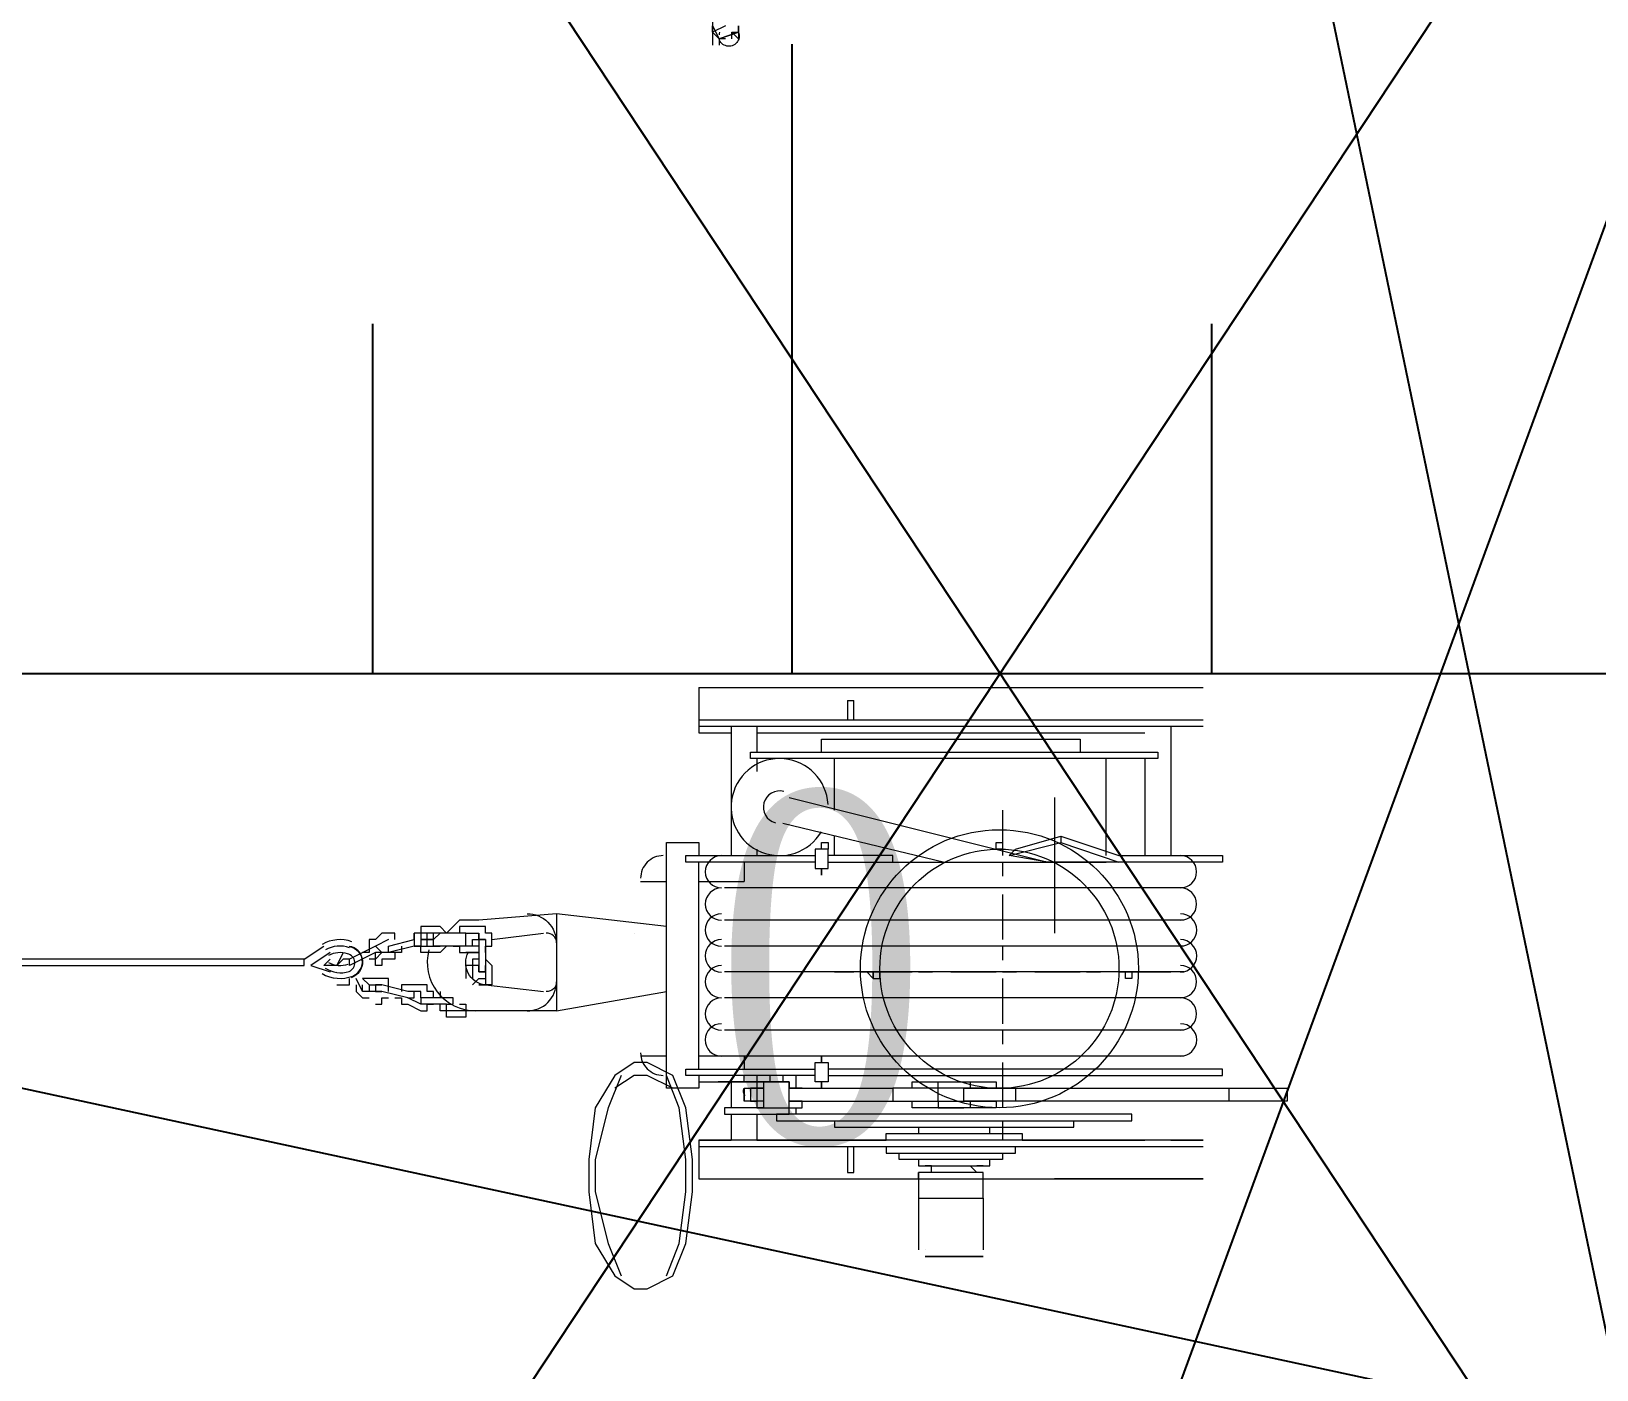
# Model space of a CAD drawing. Header units: millimetres. Extents: x -4 to 3776, y -4 to 4079.
# Drawn here: x 32.93 to 44.13, y 213.39 to 222.97 of the extents above; entities that cross this region are included whole.
import ezdxf
from ezdxf import colors
from ezdxf.entities.mleader import LeaderData, LeaderLine
from ezdxf.math import Vec2, Vec3

# ---------------------------------------------------------------- set-up
doc = ezdxf.new("R2010")
doc.units = ezdxf.units.MM
doc.linetypes.add('ACAD_ISO04W100', pattern=[30, 24, -3, 0, -3])
doc.linetypes.add('PDF_IMPORT', pattern=[1, 0.8, -0.2])
for name, color, linetype in [('BK_kedu', 255, 'Continuous'), ('PDF_0', 7, 'Continuous'), ('PDF_Back', 7, 'Continuous'), ('PDF_frame', 7, 'Continuous'), ('PDF_K1-CEN', 7, 'Continuous'), ('PDF_Layer1', 7, 'Continuous'), ('PDF_Layer3', 7, 'Continuous'), ('PDF_layer4', 7, 'Continuous'), ('PDF_ROTATEDREFERENCEFRAME', 7, 'Continuous'), ('PDF_SHAPE_L', 7, 'Continuous'), ('PDF_TEXT', 7, 'Continuous'), ('PDF_图层3', 7, 'Continuous'), ('ROTATEDREFERENCEFRAME', 7, 'Continuous')]:
    doc.layers.add(name, color=color, linetype=linetype)
doc.layers.add('刻度', color=3, linetype='ACAD_ISO04W100', lineweight=13)
doc.styles.add('ROMANC', font='ROMANC.shx', dxfattribs={"width": 0.8, "bigfont": 'HZDX.shx'})
doc.styles.get("Standard").update_dxf_attribs({"font": 'arial.ttf'})

# ---------------------------------------------------------------- blocks, each defined once
blk = doc.blocks.new('*U372')
at = {"color": 4, "lineweight": 25}
for p, q in [((0, 0), (0, 4.5)), ((3, 0), (3, 2.5)), ((0, 0), (3, 0)), ((3, 0), (6, 0))]:
    blk.add_line(p, q, dxfattribs=at)

msp = doc.modelspace()

# ---------------------------------------------------------------- linework, layer by layer
at = {"color": 4, "lineweight": 25}
for p, q in [((28.872, 201.769), (61.872, 251.644)), ((52.325, 243.753), (36.384, 200.336)), ((48.706, 192), (38.714, 239.974)), ((28.872, 234.98), (61.872, 185.105)), ((29.011, 216.239), (48.967, 211.936))]:
    msp.add_line(p, q, dxfattribs=at)
at = {"layer": 'PDF_0', "lineweight": 0}
for points in [[(39.877, 217.395), (39.877, 217.256), (39.877, 217.21), (39.877, 217.071)], [(39.877, 216.794), (39.877, 216.655), (39.877, 216.609), (39.877, 216.47)], [(37.473, 216.563), (36.687, 216.655), (36.687, 215.961), (37.473, 216.1)], [(28.919, 216.285), (34.698, 216.285), (34.883, 216.285), (34.883, 216.331), (35.022, 216.424)], [(34.883, 216.331), (34.698, 216.331), (28.919, 216.331)], [(34.698, 216.285), (34.698, 216.285)], [(35.068, 216.378), (34.93, 216.285), (35.068, 216.239)], [(35.068, 216.285), (35.022, 216.285), (35.068, 216.331)], [(38.675, 216.239), (38.814, 216.239)], [(38.86, 216.239), (38.906, 216.239), (39.045, 216.239), (39.091, 216.239), (39.23, 216.239)], [(39.507, 216.239), (39.646, 216.239), (39.692, 216.239), (39.831, 216.239)], [(39.877, 216.193), (39.877, 216.054), (39.877, 216.008), (39.877, 215.869)], [(40.108, 216.239), (40.247, 216.239), (40.293, 216.239), (40.432, 216.239)], [(40.709, 216.239), (40.848, 216.239), (40.894, 216.239), (41.079, 216.239)], [(39.877, 215.592), (39.877, 215.453), (39.877, 215.407), (39.877, 215.268)], [(39.877, 215.222), (39.877, 215.222)], [(39.877, 215.175), (39.877, 215.037)]]:
    msp.add_lwpolyline(points, dxfattribs=at)
at = {"layer": 'PDF_0', "linetype": 'PDF_IMPORT', "lineweight": 0, "ltscale": 0.092477}
for points in [[(39.877, 217.025), (39.877, 216.84)], [(39.877, 216.424), (39.877, 216.239), (40.062, 216.239)], [(39.276, 216.239), (39.461, 216.239)], [(40.478, 216.239), (40.663, 216.239)], [(39.877, 215.823), (39.877, 215.638)]]:
    msp.add_lwpolyline(points, dxfattribs=at)
at = {"layer": 'PDF_0', "lineweight": 0}
for points in [[(35.01, 216.227, 0.227217), (35.229, 216.21, 0.768252), (35.204, 216.422, -0.787421), (35.218, 216.198)], [(35.033, 216.267, 0.227196), (35.203, 216.242, 0.750704), (35.191, 216.368, 0.218386), (35.057, 216.356)]]:
    msp.add_lwpolyline(points, format="xyb", dxfattribs=at)
for radius in [0.994, 0.855, 0.855]:
    msp.add_circle((39.854, 216.262), radius, dxfattribs=at)
for centre, radius, start, end in [((35.138, 216.216), 0.254, 70.5654, 119.8436), ((35.138, 216.216), 0.208, 70.5658, 119.8443), ((35.138, 216.447), 0.162, 239.8834, 291.0829)]:
    msp.add_arc(centre, radius, start, end, dxfattribs=at)
at = {"layer": 'PDF_Back', "lineweight": 0}
for points in [[(39.877, 217.164), (39.877, 217.117), (39.831, 217.117), (39.831, 217.164)], [(39.877, 217.164), (39.877, 217.117), (39.831, 217.117), (39.831, 217.164)], [(38.952, 216.239), (38.906, 216.239), (38.952, 216.193), (38.999, 216.193), (38.999, 216.239)], [(38.999, 216.239), (38.952, 216.239), (38.906, 216.239), (38.952, 216.239), (38.952, 216.193), (38.952, 216.239)], [(40.802, 216.239), (40.802, 216.193), (40.756, 216.193), (40.756, 216.239)], [(40.802, 216.239), (40.802, 216.193), (40.756, 216.193), (40.756, 216.239)]]:
    msp.add_lwpolyline(points, close=True, dxfattribs=at)
for points in [[(39.877, 217.164), (39.877, 217.164)], [(38.999, 216.239), (38.999, 216.239)], [(40.802, 216.239), (40.802, 216.239)], [(40.802, 216.239), (40.802, 216.239)]]:
    msp.add_lwpolyline(points, dxfattribs=at)
at = {"layer": 'PDF_frame', "lineweight": 0}
msp.add_lwpolyline([(40.247, 217.487), (40.247, 216.516)], dxfattribs=at)
at = {"layer": 'PDF_K1-CEN', "lineweight": 0}
msp.add_lwpolyline([(37.803, 224.762), (37.803, 222.866)], dxfattribs=at)
at = {"layer": 'PDF_Layer1', "lineweight": 0}
for points in [[(38.582, 217.117), (38.582, 217.164), (38.629, 217.164), (38.629, 217.117)], [(38.582, 216.932), (38.582, 216.932)], [(38.582, 215.638), (38.582, 215.638)], [(38.582, 215.407), (38.582, 215.407)], [(39.23, 214.944), (39.831, 214.944)], [(39.23, 214.944), (39.23, 214.944)], [(39.831, 214.944), (39.831, 214.944)], [(39.322, 214.898), (39.322, 214.898)], [(39.322, 214.852), (39.322, 214.852)], [(39.322, 214.852), (39.322, 214.852)], [(39.322, 214.852), (39.322, 214.852)], [(39.322, 214.852), (39.322, 214.852)], [(39.368, 214.852), (39.368, 214.852)], [(39.368, 214.852), (39.368, 214.852)], [(39.368, 214.852), (39.368, 214.852)], [(39.368, 214.852), (39.368, 214.852)], [(39.692, 214.898), (39.692, 214.898)], [(39.692, 214.852), (39.692, 214.852)], [(39.692, 214.852), (39.692, 214.852)], [(39.738, 214.852), (39.692, 214.852)], [(39.692, 214.852), (39.692, 214.852)], [(39.692, 214.852), (39.692, 214.852)], [(39.738, 214.852), (39.738, 214.852)], [(39.738, 214.852), (39.738, 214.852)], [(39.738, 214.852), (39.738, 214.852)], [(39.738, 214.852), (39.738, 214.852)]]:
    msp.add_lwpolyline(points, dxfattribs=at)
for points in [[(38.582, 216.979), (38.582, 216.932)], [(38.582, 215.638), (38.582, 215.592)], [(38.582, 215.453), (38.582, 215.407)], [(39.877, 214.898), (39.137, 214.898), (39.137, 214.944), (39.877, 214.944)], [(39.368, 214.852), (39.322, 214.852)], [(39.738, 214.852), (39.692, 214.852)]]:
    msp.add_lwpolyline(points, close=True, dxfattribs=at)
at = {"layer": 'PDF_Layer3', "lineweight": 0}
for points in [[(37.704, 218.273), (37.704, 217.95)], [(38.767, 218.181), (38.814, 218.181)], [(37.704, 218.042), (41.31, 218.042)], [(37.935, 217.996), (37.935, 217.071)], [(38.12, 217.996), (38.12, 217.811)], [(41.079, 217.996), (41.079, 217.071)], [(38.582, 217.811), (38.582, 217.903), (40.432, 217.903), (40.432, 217.811)], [(38.12, 217.765), (38.12, 217.672)], [(40.894, 217.765), (40.894, 217.071)], [(38.028, 217.071), (38.028, 217.071)], [(38.12, 217.117), (38.12, 217.071)], [(38.028, 217.025), (38.028, 216.886)], [(39.091, 217.025), (40.201, 217.025)], [(37.889, 215.638), (41.172, 215.638)], [(38.028, 215.638), (38.028, 215.545)], [(37.935, 215.453), (37.935, 215.268)], [(38.351, 215.407), (39.091, 215.407)], [(39.97, 215.407), (41.495, 215.407), (41.495, 215.314), (39.97, 215.314)], [(41.495, 215.407), (41.912, 215.407), (41.912, 215.314), (41.495, 215.314)], [(38.351, 215.314), (39.091, 215.314)], [(37.935, 215.222), (37.935, 215.037)], [(38.12, 215.222), (38.12, 215.037)], [(37.704, 215.037), (37.704, 214.759)], [(37.704, 214.99), (41.31, 214.99)], [(39.045, 214.99), (39.045, 214.944), (39.97, 214.944), (39.97, 214.99)], [(38.767, 214.805), (38.814, 214.805)]]:
    msp.add_lwpolyline(points, dxfattribs=at)
for points in [[(40.987, 217.765), (38.074, 217.765), (38.074, 217.811), (40.987, 217.811)], [(40.802, 215.222), (38.259, 215.222), (38.259, 215.175), (40.802, 215.175)]]:
    msp.add_lwpolyline(points, close=True, dxfattribs=at)
at = {"layer": 'PDF_layer4', "lineweight": 0}
for points in [[(36.687, 216.655), (36.132, 216.609), (36.039, 216.609), (35.993, 216.609), (35.947, 216.563), (35.901, 216.516), (35.854, 216.563), (35.808, 216.563), (35.762, 216.563), (35.716, 216.563), (35.716, 216.516), (35.669, 216.516), (35.669, 216.47), (35.669, 216.516)], [(35.531, 216.47), (35.531, 216.516), (35.484, 216.516), (35.438, 216.516), (35.392, 216.47), (35.346, 216.47), (35.346, 216.424), (35.346, 216.378), (35.299, 216.378)], [(36.132, 216.424), (36.039, 216.424), (36.039, 216.47), (36.039, 216.516), (35.854, 216.516), (35.808, 216.516)], [(36.039, 216.424), (35.854, 216.424), (35.808, 216.424), (35.808, 216.47), (35.854, 216.516)], [(35.808, 216.516), (35.808, 216.516)], [(36.178, 216.378), (36.178, 216.424), (36.224, 216.424), (36.224, 216.47), (36.224, 216.516), (36.178, 216.516), (36.178, 216.563), (36.132, 216.563), (36.039, 216.563), (35.993, 216.563), (35.993, 216.516), (35.947, 216.516)], [(36.039, 216.516), (36.132, 216.516), (36.132, 216.47), (36.178, 216.47), (36.178, 216.285), (36.178, 216.239), (36.178, 216.193), (36.178, 216.146), (36.132, 216.146)], [(36.039, 216.516), (36.039, 216.516)], [(36.178, 216.47), (36.132, 216.47), (36.132, 216.516), (36.132, 216.47)], [(36.224, 216.47), (36.594, 216.516)], [(35.392, 216.424), (35.207, 216.331)], [(35.577, 216.424), (35.577, 216.378), (35.531, 216.378), (35.531, 216.331), (35.438, 216.331), (35.438, 216.285), (35.392, 216.285), (35.392, 216.331), (35.346, 216.331)], [(35.484, 216.47), (35.392, 216.424), (35.438, 216.378), (35.392, 216.378)], [(35.392, 216.424), (35.392, 216.424)], [(35.669, 216.424), (35.484, 216.378), (35.484, 216.424), (35.669, 216.47)], [(35.484, 216.47), (35.484, 216.47)], [(35.901, 216.424), (35.854, 216.378), (35.808, 216.378), (35.762, 216.378), (35.716, 216.378), (35.716, 216.424), (35.669, 216.424), (35.716, 216.424)], [(35.762, 216.47), (35.716, 216.47), (35.808, 216.47)], [(35.808, 216.424), (35.808, 216.424)], [(35.808, 216.424), (35.854, 216.424)], [(35.947, 216.424), (35.993, 216.424), (35.993, 216.378), (36.039, 216.378)], [(36.039, 216.424), (36.039, 216.424)], [(36.086, 216.424), (36.086, 216.47), (36.132, 216.47), (36.132, 216.285), (36.132, 216.239), (36.178, 216.239), (36.178, 216.285), (36.178, 216.239), (36.132, 216.239), (36.132, 216.285), (36.086, 216.285), (36.086, 216.239), (36.086, 216.193)], [(35.531, 216.378), (35.484, 216.378), (35.438, 216.378), (35.392, 216.331), (35.392, 216.378), (35.207, 216.285), (35.207, 216.331), (35.161, 216.331), (35.115, 216.285), (35.068, 216.285)], [(35.068, 216.285), (35.068, 216.285)], [(35.161, 216.378), (35.115, 216.285)], [(35.161, 216.378), (35.161, 216.378)], [(36.132, 216.331), (36.086, 216.331), (36.086, 216.285), (36.039, 216.285), (36.039, 216.239), (36.039, 216.193)], [(35.115, 216.239), (35.115, 216.239)], [(35.115, 216.146), (35.161, 216.146), (35.207, 216.146), (35.207, 216.193)], [(35.346, 216.146), (35.346, 216.1), (35.299, 216.1), (35.253, 216.193)], [(35.484, 216.1), (35.484, 216.146), (35.484, 216.193), (35.438, 216.193), (35.346, 216.193), (35.299, 216.193), (35.346, 216.146), (35.438, 216.146), (35.392, 216.146), (35.392, 216.1), (35.438, 216.1), (35.392, 216.1), (35.346, 216.1), (35.299, 216.1), (35.299, 216.146)], [(36.086, 216.146), (36.132, 216.193), (36.178, 216.193), (36.178, 216.146), (36.132, 216.146), (36.178, 216.146), (36.594, 216.1)], [(36.086, 216.193), (36.086, 216.193)], [(35.253, 216.146), (35.253, 216.1), (35.299, 216.054), (35.346, 216.054)], [(35.346, 216.146), (35.346, 216.146)], [(35.993, 216.008), (36.039, 216.008), (36.039, 215.961), (35.993, 215.961), (35.947, 215.961), (35.901, 215.961), (35.901, 216.008), (35.947, 216.008), (35.947, 216.054), (35.901, 216.054), (35.716, 216.054), (35.716, 216.008), (35.623, 216.054), (35.669, 216.054), (35.669, 216.1), (35.623, 216.1), (35.438, 216.146)], [(35.438, 216.146), (35.438, 216.146)], [(35.623, 216.054), (35.438, 216.1)], [(35.808, 216.054), (35.808, 216.1), (35.762, 216.1), (35.762, 216.146), (35.716, 216.146), (35.669, 216.146), (35.623, 216.146), (35.577, 216.146), (35.577, 216.1)], [(35.762, 216.054), (35.716, 216.054), (35.716, 216.1), (35.669, 216.1), (35.623, 216.1)], [(35.854, 216.1), (35.854, 216.054)], [(35.392, 216.008), (35.438, 216.008), (35.438, 216.054), (35.484, 216.054)], [(35.531, 216.054), (35.577, 216.054), (35.577, 216.008), (35.623, 216.008), (35.716, 215.961), (35.762, 215.961), (35.762, 216.008), (35.808, 216.008)], [(35.623, 216.054), (35.623, 216.054)], [(35.716, 216.008), (35.716, 216.008)], [(35.901, 216.008), (35.716, 216.008)], [(36.687, 215.961), (36.086, 215.961), (36.039, 215.961), (36.039, 215.915), (35.993, 215.915), (35.947, 215.915), (35.901, 215.915), (35.901, 215.961), (35.854, 215.961), (35.854, 216.008)], [(35.901, 216.054), (35.901, 216.054)]]:
    msp.add_lwpolyline(points, dxfattribs=at)
for points in [[(36.477, 216.655, -0.416678), (36.687, 216.447, 0.435897), (36.612, 216.516)], [(36.178, 216.331), (36.224, 216.285), (36.224, 216.239), (36.224, 216.193), (36.224, 216.146), (36.178, 216.146, -0.533869), (36.057, 216.381)], [(36.476, 215.961, 0.416613), (36.687, 216.169, -0.435891), (36.612, 216.1)]]:
    msp.add_lwpolyline(points, format="xyb", dxfattribs=at)
for points in [[(35.808, 216.47), (35.808, 216.516), (35.762, 216.516), (35.716, 216.516), (35.669, 216.516), (35.669, 216.47), (35.669, 216.424), (35.716, 216.424), (35.762, 216.424), (35.808, 216.424)], [(35.808, 216.47), (35.762, 216.47), (35.762, 216.516), (35.716, 216.516), (35.716, 216.47), (35.716, 216.424), (35.762, 216.424), (35.762, 216.47)], [(36.039, 216.378), (36.132, 216.378)]]:
    msp.add_lwpolyline(points, close=True, dxfattribs=at)
msp.add_arc((36.109, 216.308), 0.347, 165.2899, 269.862, dxfattribs=at)
at = {"layer": 'PDF_ROTATEDREFERENCEFRAME', "lineweight": 0}
msp.add_lwpolyline([(37.241, 216.516), (37.241, 216.516)], dxfattribs=at)
at = {"layer": 'PDF_SHAPE_L', "lineweight": 0}
msp.add_lwpolyline([(37.895, 223.005), (37.803, 222.959), (37.803, 223.005), (37.849, 222.912), (37.988, 222.959), (37.988, 223.005), (37.988, 222.959), (37.849, 222.912), (37.988, 222.959, -1.051705), (37.849, 222.912), (37.803, 222.959), (37.803, 222.912)], format="xyb", dxfattribs=at)
for points in [[(37.803, 222.959), (37.803, 222.959)], [(37.803, 222.912), (37.803, 222.912)], [(37.849, 222.912), (37.849, 222.912)], [(37.895, 222.912), (37.849, 222.912), (37.849, 222.866)], [(37.849, 222.912), (37.849, 222.912)], [(37.895, 222.912), (37.895, 222.912)], [(37.941, 222.912), (37.941, 222.959)], [(37.941, 222.912), (37.941, 222.912)], [(37.988, 222.959), (37.988, 222.959)]]:
    msp.add_lwpolyline(points, dxfattribs=at)
msp.add_lwpolyline([(37.988, 222.912), (37.941, 222.959), (37.988, 222.959)], close=True, dxfattribs=at)
msp.add_arc((37.918, 222.935), 0.0694, 158.5249, 174.988, dxfattribs=at)
at = {"layer": 'PDF_TEXT', "lineweight": 0}
msp.add_lwpolyline([(37.241, 215.592), (37.103, 215.499), (36.964, 215.268), (36.918, 214.898), (36.918, 214.667), (36.964, 214.297), (37.103, 214.066), (37.241, 213.973), (37.334, 213.973), (37.519, 214.066), (37.611, 214.297), (37.658, 214.667), (37.658, 214.898), (37.611, 215.268), (37.519, 215.499), (37.334, 215.592)], close=True, dxfattribs=at)
for points in [[(37.149, 215.499), (37.057, 215.268), (36.964, 214.898), (36.964, 214.667), (37.057, 214.297), (37.149, 214.066)], [(37.519, 215.407), (37.334, 215.499), (37.241, 215.499), (37.103, 215.407)], [(37.473, 214.066), (37.565, 214.297), (37.611, 214.667), (37.611, 214.898), (37.565, 215.268), (37.473, 215.499)]]:
    msp.add_lwpolyline(points, dxfattribs=at)
at = {"layer": 'PDF_图层3', "lineweight": 0}
for points in [[(37.704, 218.273), (39.507, 218.273), (41.31, 218.273)], [(38.814, 218.273), (40.201, 218.273)], [(38.767, 218.181), (38.767, 218.042)], [(38.814, 218.042), (38.814, 218.181)], [(37.704, 217.996), (41.31, 217.996)], [(37.704, 217.95), (37.935, 217.95)], [(38.12, 217.95), (39.045, 217.95), (40.016, 217.95), (40.894, 217.95)], [(38.675, 217.441), (38.675, 217.765)], [(40.617, 217.071), (40.617, 217.765)], [(38.351, 217.487), (40.201, 217.025), (39.923, 217.071), (40.293, 217.164), (40.709, 217.025)], [(38.675, 217.395), (38.675, 217.487)], [(38.305, 217.302), (39.461, 217.025)], [(38.675, 217.071), (38.675, 217.21)], [(39.923, 217.071), (39.97, 217.117), (40.293, 217.21), (40.709, 217.071), (41.449, 217.071), (41.449, 217.025), (40.201, 217.025), (40.617, 217.025)], [(40.293, 217.21), (40.293, 217.164)], [(37.704, 215.499), (37.704, 215.407), (37.473, 215.407), (37.473, 217.164), (37.704, 217.164), (37.704, 217.071), (38.028, 217.071)], [(37.473, 217.071), (37.473, 217.071)], [(38.536, 217.025), (37.611, 217.025), (37.611, 217.071), (38.536, 217.071)], [(38.629, 217.025), (39.091, 217.025), (39.091, 217.071), (38.629, 217.071)], [(37.704, 215.545), (37.704, 217.025)], [(40.617, 217.025), (40.617, 217.025)], [(37.288, 216.886), (37.473, 216.886)], [(37.704, 216.886), (38.028, 216.886)], [(41.172, 216.84), (40.941, 216.84), (38.12, 216.84), (37.889, 216.84)], [(41.172, 216.609), (40.941, 216.609), (38.12, 216.609), (37.889, 216.609)], [(41.172, 216.424), (40.941, 216.424), (38.12, 216.424), (37.889, 216.424)], [(41.172, 216.239), (40.941, 216.239), (38.12, 216.239), (37.889, 216.239)], [(41.172, 216.054), (40.941, 216.054), (38.12, 216.054), (37.889, 216.054)], [(41.172, 215.823), (40.941, 215.823), (38.12, 215.823), (37.889, 215.823)], [(37.288, 215.638), (37.473, 215.638)], [(37.704, 215.638), (38.028, 215.638)], [(38.536, 215.499), (37.611, 215.499), (37.611, 215.545), (38.536, 215.545)], [(37.704, 215.453), (38.028, 215.453), (38.028, 215.499)], [(38.12, 215.499), (38.12, 215.453), (38.351, 215.453), (37.843, 215.453), (38.12, 215.453), (38.12, 215.407), (38.166, 215.407), (38.12, 215.407), (38.074, 215.407), (38.074, 215.314), (38.12, 215.314)], [(38.212, 215.499), (38.212, 215.453)], [(38.305, 215.499), (38.305, 215.453)], [(38.397, 215.499), (38.397, 215.407)], [(38.629, 215.499), (41.449, 215.499), (41.449, 215.545), (38.629, 215.545)], [(37.473, 215.453), (37.473, 215.453)], [(37.843, 215.453), (37.843, 215.453)], [(38.166, 215.453), (38.166, 215.268), (38.12, 215.268), (37.889, 215.268), (37.889, 215.222), (38.351, 215.222), (38.351, 215.268), (38.351, 215.453), (38.351, 215.407), (38.444, 215.407), (38.351, 215.407)], [(38.028, 215.407), (38.028, 215.407)], [(38.074, 215.407), (38.074, 215.407)], [(38.166, 215.407), (38.166, 215.314), (38.12, 215.314), (38.12, 215.268), (38.351, 215.268), (38.444, 215.268), (38.444, 215.314), (38.351, 215.314)], [(38.12, 215.407), (38.12, 215.407)], [(38.397, 215.407), (38.397, 215.407)], [(38.444, 215.407), (38.444, 215.407)], [(39.415, 215.407), (39.091, 215.407), (39.091, 215.314), (39.415, 215.314), (39.415, 215.268), (39.6, 215.268)], [(39.415, 215.314), (39.415, 215.407), (39.415, 215.453), (39.6, 215.453)], [(39.415, 215.453), (39.415, 215.453)], [(39.6, 215.453), (39.6, 215.453)], [(39.646, 215.453), (39.646, 215.407)], [(39.97, 215.407), (39.97, 215.314)], [(39.97, 215.407), (39.97, 215.407)], [(38.028, 215.314), (38.028, 215.314)], [(38.074, 215.314), (38.074, 215.314)], [(38.397, 215.314), (38.397, 215.314)], [(39.646, 215.314), (39.646, 215.268)], [(39.97, 215.314), (39.97, 215.314)], [(38.12, 215.268), (38.12, 215.268)], [(38.212, 215.222), (38.212, 215.222)], [(38.212, 215.222), (38.305, 215.222)], [(38.305, 215.222), (38.305, 215.222)], [(38.397, 215.268), (38.397, 215.222)], [(38.675, 215.175), (38.675, 215.129), (40.386, 215.129), (40.386, 215.175)], [(39.415, 215.268), (39.415, 215.268)], [(39.6, 215.268), (39.6, 215.268)], [(38.12, 215.037), (39.045, 215.037), (39.045, 215.083), (40.016, 215.083), (40.016, 215.037), (40.894, 215.037)], [(39.276, 215.129), (39.276, 215.083)], [(39.785, 215.083), (39.785, 215.129)], [(41.079, 215.037), (41.31, 215.037), (37.704, 215.037), (37.935, 215.037)], [(38.767, 214.99), (38.767, 214.805)], [(38.814, 214.805), (38.814, 214.99)], [(39.276, 214.898), (39.276, 214.852), (39.785, 214.852), (39.785, 214.898)], [(39.368, 214.805), (39.368, 214.852)], [(39.692, 214.805), (39.646, 214.852)], [(37.704, 214.759), (39.322, 214.759)], [(38.814, 214.759), (41.31, 214.759), (40.247, 214.759)], [(39.276, 214.759), (39.276, 214.805), (39.276, 214.759), (39.276, 214.621), (39.368, 214.621), (39.507, 214.621), (39.692, 214.621), (39.738, 214.621), (39.738, 214.759), (39.738, 214.805), (39.276, 214.805)], [(39.276, 214.621), (39.276, 214.251)], [(39.738, 214.621), (39.738, 214.251)], [(39.322, 214.251), (39.322, 214.251)], [(39.646, 214.204), (39.507, 214.204), (39.738, 214.204), (39.692, 214.204), (39.507, 214.204), (39.322, 214.204), (39.507, 214.204), (39.368, 214.204)], [(39.322, 214.204), (39.322, 214.204)], [(39.322, 214.204), (39.322, 214.204)], [(39.322, 214.204), (39.322, 214.204)], [(39.368, 214.204), (39.368, 214.204)], [(39.368, 214.204), (39.368, 214.204)], [(39.646, 214.204), (39.646, 214.204)]]:
    msp.add_lwpolyline(points, dxfattribs=at)
for points in [[(37.866, 217.071, 0.999994), (37.866, 216.84, 0.999994), (37.866, 216.609)], [(41.149, 216.609, 0.999994), (41.149, 216.84, 0.999994), (41.149, 217.071)], [(37.866, 216.285, 0.999994), (37.866, 216.054, 0.999994), (37.866, 215.823)], [(41.149, 215.823, 0.999994), (41.149, 216.054, 0.999994), (41.149, 216.285)], [(38.035, 215.352, -0.238167), (38.028, 215.407), (38.074, 215.407), (38.12, 215.407), (38.12, 215.314), (38.074, 215.314), (38.028, 215.314)]]:
    msp.add_lwpolyline(points, format="xyb", dxfattribs=at)
for points in [[(38.629, 217.117), (38.536, 217.117), (38.536, 216.979), (38.629, 216.979)], [(38.536, 215.453), (38.536, 215.592), (38.629, 215.592), (38.629, 215.453)], [(38.028, 215.314), (38.028, 215.407)], [(39.831, 215.407), (39.23, 215.407), (39.23, 215.453), (39.831, 215.453)], [(39.6, 215.314), (39.6, 215.407), (39.97, 215.407), (39.97, 215.314)], [(39.831, 215.268), (39.23, 215.268), (39.23, 215.314), (39.831, 215.314)]]:
    msp.add_lwpolyline(points, close=True, dxfattribs=at)
at = {"layer": 'PDF_图层3', "linetype": 'PDF_IMPORT', "lineweight": 0}
msp.add_lwpolyline([(39.646, 214.204), (39.738, 214.204)], dxfattribs=at)
at = {"layer": 'PDF_图层3', "lineweight": 0}
for centre, radius, start, end in [((38.282, 217.418), 0.347, 3.1859, 329.5562), ((38.282, 217.418), 0.116, 74.851, 254.8504), ((37.45, 216.909), 0.162, 89.9942, 179.9943), ((37.866, 216.539), 0.116, 89.9946, 269.9939), ((41.149, 216.539), 0.116, 269.9946, 89.9939), ((37.866, 216.354), 0.116, 89.9946, 269.9939), ((41.149, 216.354), 0.116, 269.9946, 89.9939), ((37.866, 215.753), 0.116, 89.9946, 269.9939), ((41.149, 215.753), 0.116, 269.9946, 89.9939), ((37.45, 215.661), 0.162, 179.9942, 269.9943)]:
    msp.add_arc(centre, radius, start, end, dxfattribs=at)
at = {"layer": 'ROTATEDREFERENCEFRAME', "color": 255}
msp.add_line((8.466, 218.374), (725.282, 218.374), dxfattribs=at)
at = {"layer": '刻度', "color": 4, "lineweight": 25}
for p, q in [((38.372, 218.374), (38.372, 222.874)), ((35.372, 218.374), (35.372, 220.874)), ((32.372, 218.374), (35.372, 218.374)), ((35.372, 218.374), (38.372, 218.374))]:
    msp.add_line(p, q, dxfattribs=at)

# ---------------------------------------------------------------- block references
msp.add_blockref('*U372', (38.372, 218.374), dxfattribs=at)

# ---------------------------------------------------------------- texts
at = {"layer": '刻度', "color": 4, "lineweight": 25, "insert": (37.821, 217.523), "char_height": 2.5, "attachment_point": 1, "style": 'ROMANC'}
msp.add_mtext_dynamic_manual_height_columns('{\\fTimes New Roman|b0|i0|c0|p18;0}', width=3.91495, gutter_width=15, heights=[0], dxfattribs=at)

# ---------------------------------------------------------------- leaders
at = {"layer": 'BK_kedu'}
ml = msp.add_multileader_mtext('Standard', dxfattribs=at)
ml.set_content('', color=256)
ml.set_leader_properties()
ml.build(insert=Vec2(0, 0))
ml.multileader.update_dxf_attribs({"text_right_attachment_type": 6, "dogleg_length": 0.36, "arrow_head_size": 0.18})
ctx = ml.context
ctx.base_point, ctx.char_height, ctx.arrow_head_size, ctx.landing_gap_size, ctx.plane_origin = Vec3(3775.999, 4079.328), 0.18, 0.18, 0.09, Vec3(3774.639, 4079.328)
ctx.right_attachment = 6
notes = []
notes.append((ctx, [(0, (0, 0, 0), (0, 0), (1, 0), 1, [])]))
ctx.mtext.insert, ctx.mtext.flow_direction = Vec3(3776.089, 4079.418), 5
for ctx, leaders in notes:
    for number, flags, end, landing, length, lines in leaders:
        leader = LeaderData()
        leader.index, (leader.has_last_leader_line, leader.has_dogleg_vector, leader.attachment_direction) = number, flags
        leader.last_leader_point, leader.dogleg_vector, leader.dogleg_length = Vec3(end), Vec3(landing), length
        for number, points, colour, breaks in lines:
            line = LeaderLine()
            line.index, line.vertices, line.color, line.breaks = number, Vec3.list(points), colors.encode_raw_color(colour), breaks
            leader.lines.append(line)
        ctx.leaders.append(leader)

doc.saveas('drawing.dxf')
